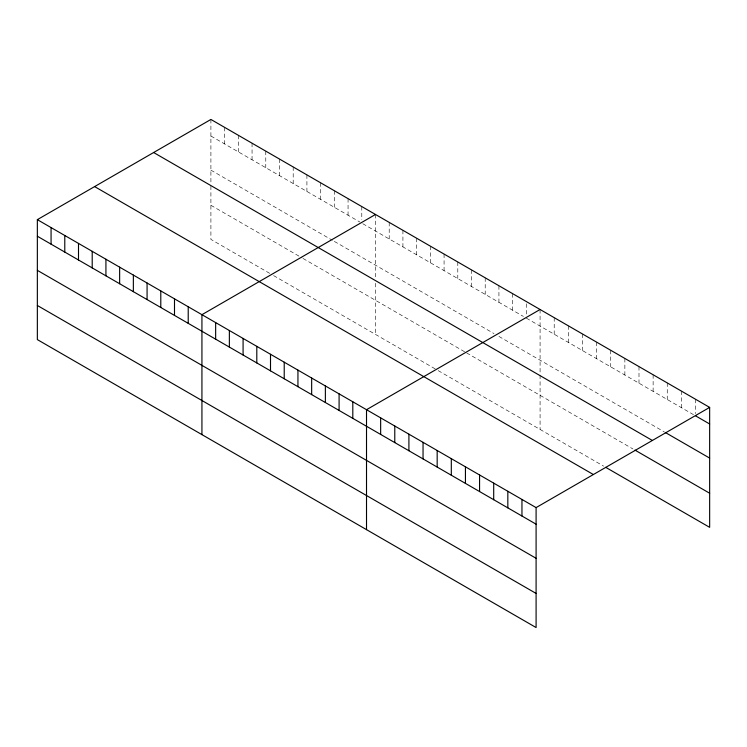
<?xml version="1.0" encoding="UTF-8"?>
<svg xmlns="http://www.w3.org/2000/svg" width="747" height="747" viewBox="0 0 747 747"><rect width="100%" height="100%" fill="white"/><g stroke="black" fill="none" stroke-linecap="round" stroke-linejoin="round"><path stroke-width="0.56" stroke-dasharray="3.73 2.8" d="M210.906 119.455L210.906 183.986M210.906 136.029L359.821 221.999M362.762 223.698L523.423 316.457M526.364 318.157L693.496 414.65M210.906 170.139L332.387 240.273M334.348 241.412L494.038 333.601M498.931 336.43L664.232 431.859M210.906 205.285L302.021 257.883M303.002 258.453L465.624 352.341M466.604 352.911L632.942 448.947M269.686 273.337L210.906 239.395L210.906 185.051M273.607 275.596L437.21 370.054M438.19 370.615L603.669 466.156M695.522 399.243L695.522 413.605M681.385 391.083L681.385 407.657M667.258 382.922L667.258 399.496M653.13 374.77L653.13 391.344M638.993 366.609L638.993 383.183M624.865 358.448L624.865 375.022M610.729 350.287L610.729 366.87M596.601 342.135L596.601 358.709M582.473 333.974L582.473 350.548M568.336 325.813L568.336 342.387M554.209 317.652L554.209 334.236M540.081 309.501L540.081 374.032M540.081 375.097L540.081 429.441M526.364 303.786L526.364 315.944M512.647 293.664L512.647 310.238M498.931 285.746L498.931 302.32M485.214 277.828L485.214 294.402M471.497 269.91L471.497 286.484M457.79 261.982L457.79 278.566M444.073 254.064L444.073 270.647M430.356 246.146L430.356 262.729M416.639 238.228L416.639 254.811M402.922 230.309L402.922 246.893M389.206 222.391L389.206 238.975M375.498 214.473L375.498 276.876M375.498 283.272L375.498 334.423M361.781 206.555L361.781 219.814M348.065 198.637L348.065 215.211M334.348 190.718L334.348 207.292M320.631 182.8L320.631 199.374M306.914 174.882L306.914 191.456M293.197 166.964L293.197 183.538M279.49 159.046L279.49 175.62M265.773 151.127L265.773 167.701M252.056 143.209L252.056 159.783M238.34 135.291L238.34 151.865M224.623 127.373L224.623 143.947"/><path stroke-width="1.12" d="M37.35 219.655L536.094 507.605L536.094 627.545L37.35 339.605L37.35 219.655L210.906 119.455L709.65 407.395L709.65 527.345L605.686 467.323M375.498 214.473L201.933 314.683L201.933 434.623M540.081 309.501L366.516 409.701L366.516 529.642M536.094 507.605L709.65 407.395M695.522 415.818L709.65 423.979M665.241 432.448L709.65 458.088M153.639 152.519L652.374 440.469M634.959 450.105L709.65 493.235M94.626 186.591L593.361 474.532M37.35 236.229L536.094 524.179M37.35 270.349L536.094 558.289M37.35 305.486L536.094 593.435M521.957 499.444L521.957 516.018M507.829 491.283L507.829 507.857M493.702 483.132L493.702 499.706M479.565 474.971L479.565 491.545M465.437 466.81L465.437 483.384M451.309 458.649L451.309 475.232M437.172 450.497L437.172 467.071M423.045 442.336L423.045 458.91M408.908 434.175L408.908 450.749M394.78 426.014L394.78 442.597M380.653 417.862L380.653 434.437M352.808 401.783L352.808 418.357M339.091 393.865L339.091 410.439M325.375 385.947L325.375 402.521M311.658 378.029L311.658 394.603M297.941 370.11L297.941 386.685M284.224 362.192L284.224 378.766M270.507 354.274L270.507 370.848M256.8 346.356L256.8 362.93M243.083 338.438L243.083 355.012M229.366 330.519L229.366 347.094M215.65 322.601L215.65 339.175M188.216 306.765L188.216 323.339M174.499 298.847L174.499 315.421M160.792 290.928L160.792 307.503M147.075 283.001L147.075 299.584M133.358 275.083L133.358 291.666M119.641 267.165L119.641 283.748M105.925 259.246L105.925 275.83M92.208 251.328L92.208 267.912M78.5 243.41L78.5 259.993M64.784 235.492L64.784 252.066M51.067 227.574L51.067 244.148"/></g></svg>
